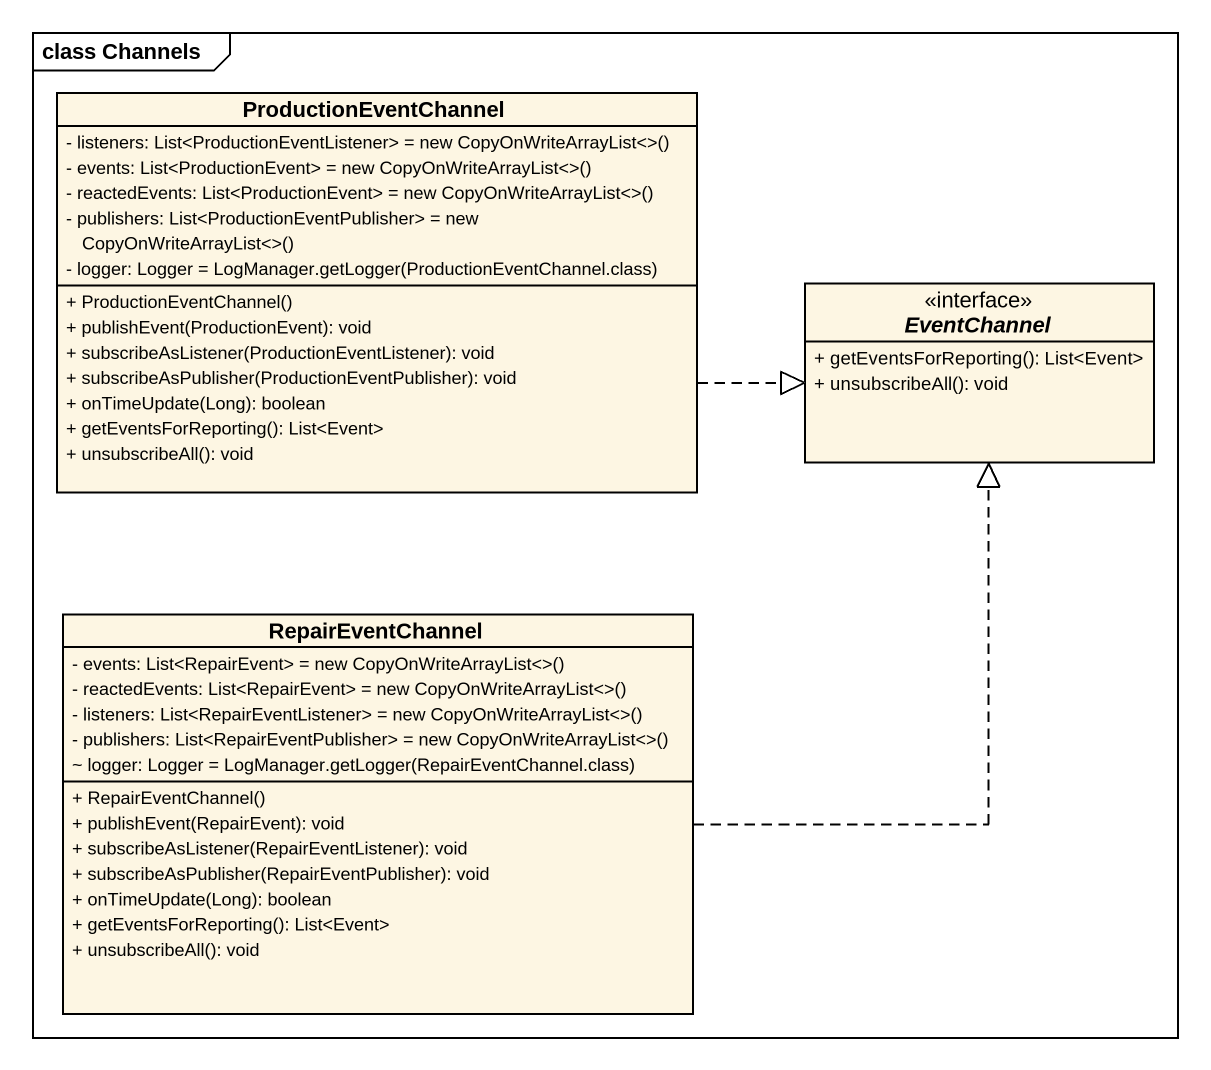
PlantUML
@startuml
mainframe class Channels
hide circle
hide empty members
skinparam classAttributeIconSize 0
class ProductionEventChannel {
  {field} - listeners: List<ProductionEventListener> = new CopyOnWriteArrayList<>()
  {field} - events: List<ProductionEvent> = new CopyOnWriteArrayList<>()
  {field} - reactedEvents: List<ProductionEvent> = new CopyOnWriteArrayList<>()
  {field} - publishers: List<ProductionEventPublisher> = new CopyOnWriteArrayList<>()
  {field} - logger: Logger = LogManager.getLogger(ProductionEventChannel.class)
  + ProductionEventChannel()
  + publishEvent(ProductionEvent): void
  + subscribeAsListener(ProductionEventListener): void
  + subscribeAsPublisher(ProductionEventPublisher): void
  + onTimeUpdate(Long): boolean
  + getEventsForReporting(): List<Event>
  + unsubscribeAll(): void
}
interface EventChannel <<interface>> {
  + getEventsForReporting(): List<Event>
  + unsubscribeAll(): void
}
class RepairEventChannel {
  {field} - events: List<RepairEvent> = new CopyOnWriteArrayList<>()
  {field} - reactedEvents: List<RepairEvent> = new CopyOnWriteArrayList<>()
  {field} - listeners: List<RepairEventListener> = new CopyOnWriteArrayList<>()
  {field} - publishers: List<RepairEventPublisher> = new CopyOnWriteArrayList<>()
  {field} ~ logger: Logger = LogManager.getLogger(RepairEventChannel.class)
  + RepairEventChannel()
  + publishEvent(RepairEvent): void
  + subscribeAsListener(RepairEventListener): void
  + subscribeAsPublisher(RepairEventPublisher): void
  + onTimeUpdate(Long): boolean
  + getEventsForReporting(): List<Event>
  + unsubscribeAll(): void
}
ProductionEventChannel .right.|> EventChannel
RepairEventChannel .up.|> EventChannel
@enduml
